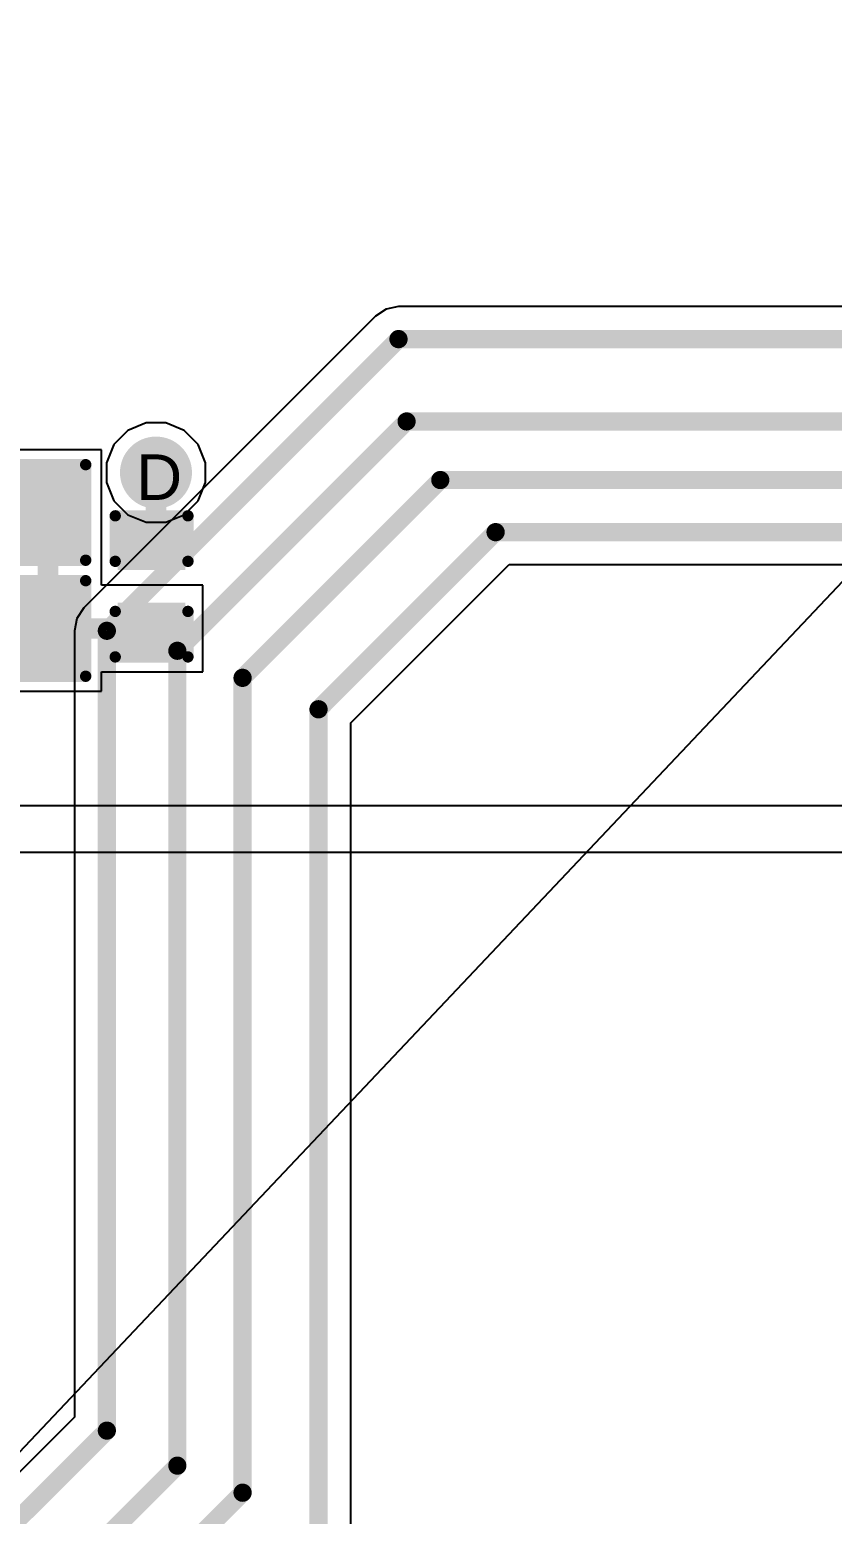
# Model space of a CAD drawing. Header units: inches. Extents: x 0 to 5032, y 0 to 5323.
# Drawn here: x 87.37 to 96.33, y 94.42 to 110.99 of the extents above; entities that cross this region are included whole.
import ezdxf

# ---------------------------------------------------------------- set-up
doc = ezdxf.new("R2010")
doc.units = ezdxf.units.IN
for name, color, linetype in [('Bottom Layer', 5, 'Continuous'), ('Bottom Solder', 6, 'Continuous'), ('Drill Drawing', 1, 'Continuous'), ('Layer 1', 16, 'Continuous'), ('Layer 2', 76, 'Continuous'), ('Top Layer', 1, 'Continuous'), ('Top Overlay', 2, 'Continuous'), ('Top Paste', 8, 'Continuous'), ('Top Solder', 216, 'Continuous'), ('Via Holes', 16, 'Continuous')]:
    doc.layers.add(name, color=color, linetype=linetype)
doc.styles.add('Arial', font='', dxfattribs={"height": 0.2})
doc.styles.get('Arial').set_extended_font_data('Arial')

# ---------------------------------------------------------------- blocks, each defined once
blk = doc.blocks.new('C___0402_146')
at = {"layer": 'Top Layer'}
for points in [[(-0.699, -0.318), (-0.699, 0.318), (-0.241, 0.318), (-0.241, -0.318)], [(0.241, -0.318), (0.241, 0.318), (0.699, 0.318), (0.699, -0.318)]]:
    blk.add_hatch(color=1, dxfattribs=at).paths.add_polyline_path(points)
at = {"layer": 'Top Paste'}
for points in [[(-0.699, -0.318), (-0.699, 0.318), (-0.241, 0.318), (-0.241, -0.318)], [(0.241, -0.318), (0.241, 0.318), (0.699, 0.318), (0.699, -0.318)]]:
    blk.add_hatch(color=8, dxfattribs=at).paths.add_polyline_path(points)
at = {"layer": 'Top Solder'}
for points in [[(-0.758, -0.377), (-0.758, 0.377), (-0.181, 0.377), (-0.181, -0.377)], [(0.181, -0.377), (0.181, 0.377), (0.758, 0.377), (0.758, -0.377)]]:
    blk.add_hatch(color=216, dxfattribs=at).paths.add_polyline_path(points)
at = {"layer": 'Top Overlay'}
for points in [[(-0.787, 0.406, 0.127, 0.127, 0), (-0.787, -0.406, 0.127, 0.127, 0)], [(-0.787, 0.406, 0.127, 0.127, 0), (-0.279, 0.406, 0.127, 0.127, 0)], [(0.279, 0.406, 0.127, 0.127, 0), (0.787, 0.406, 0.127, 0.127, 0)], [(0.787, 0.406, 0.127, 0.127, 0), (0.787, -0.406, 0.127, 0.127, 0)], [(-0.787, -0.406, 0.127, 0.127, 0), (-0.279, -0.406, 0.127, 0.127, 0)], [(0.279, -0.406, 0.127, 0.127, 0), (0.787, -0.406, 0.127, 0.127, 0)]]:
    blk.add_lwpolyline(points, format="xyseb", dxfattribs=at)
for points in [[(-0.819, 0.406, 0.0635, 0.0635, 1), (-0.756, 0.406, 0.0635, 0.0635, 1)], [(-0.819, 0.406, 0.0635, 0.0635, 1), (-0.756, 0.406, 0.0635, 0.0635, 1)], [(-0.311, 0.406, 0.0635, 0.0635, 1), (-0.248, 0.406, 0.0635, 0.0635, 1)], [(0.248, 0.406, 0.0635, 0.0635, 1), (0.311, 0.406, 0.0635, 0.0635, 1)], [(0.756, 0.406, 0.0635, 0.0635, 1), (0.819, 0.406, 0.0635, 0.0635, 1)], [(0.756, 0.406, 0.0635, 0.0635, 1), (0.819, 0.406, 0.0635, 0.0635, 1)], [(-0.819, -0.406, 0.0635, 0.0635, 1), (-0.756, -0.406, 0.0635, 0.0635, 1)], [(-0.819, -0.406, 0.0635, 0.0635, 1), (-0.756, -0.406, 0.0635, 0.0635, 1)], [(-0.311, -0.406, 0.0635, 0.0635, 1), (-0.248, -0.406, 0.0635, 0.0635, 1)], [(0.248, -0.406, 0.0635, 0.0635, 1), (0.311, -0.406, 0.0635, 0.0635, 1)], [(0.756, -0.406, 0.0635, 0.0635, 1), (0.819, -0.406, 0.0635, 0.0635, 1)], [(0.756, -0.406, 0.0635, 0.0635, 1), (0.819, -0.406, 0.0635, 0.0635, 1)]]:
    blk.add_lwpolyline(points, format="xyseb", close=True, dxfattribs=at)
blk = doc.blocks.new('R___0603_167')
at = {"layer": 'Top Layer'}
for points in [[(-0.381, 0.4445), (-0.381, -0.4445), (-1.143, -0.4445), (-1.143, 0.4445)], [(1.143, 0.4445), (1.143, -0.4445), (0.381, -0.4445), (0.381, 0.4445)]]:
    blk.add_hatch(color=1, dxfattribs=at).paths.add_polyline_path(points)
at = {"layer": 'Top Paste'}
for points in [[(-0.381, 0.4445), (-0.381, -0.4445), (-1.143, -0.4445), (-1.143, 0.4445)], [(1.143, 0.4445), (1.143, -0.4445), (0.381, -0.4445), (0.381, 0.4445)]]:
    blk.add_hatch(color=8, dxfattribs=at).paths.add_polyline_path(points)
at = {"layer": 'Top Solder'}
for points in [[(-0.2794, 0.5461), (-0.2794, -0.5461), (-1.2446, -0.5461), (-1.2446, 0.5461)], [(1.2446, 0.5461), (1.2446, -0.5461), (0.2794, -0.5461), (0.2794, 0.5461)]]:
    blk.add_hatch(color=216, dxfattribs=at).paths.add_polyline_path(points)
at = {"layer": 'Top Overlay'}
for points in [[(-1.2192, -0.5334, 0.127, 0.127, 0), (-1.2192, 0.5334, 0.127, 0.127, 0)], [(-1.2192, 0.5334, 0.127, 0.127, 0), (1.2192, 0.5334, 0.127, 0.127, 0)], [(1.2192, -0.5334, 0.127, 0.127, 0), (1.2192, 0.5334, 0.127, 0.127, 0)], [(-1.2192, -0.5334, 0.127, 0.127, 0), (1.2192, -0.5334, 0.127, 0.127, 0)]]:
    blk.add_lwpolyline(points, format="xyseb", dxfattribs=at)
for points in [[(-1.25095, 0.5334, 0.0635, 0.0635, 1), (-1.18745, 0.5334, 0.0635, 0.0635, 1)], [(-1.25095, 0.5334, 0.0635, 0.0635, 1), (-1.18745, 0.5334, 0.0635, 0.0635, 1)], [(1.18745, 0.5334, 0.0635, 0.0635, 1), (1.25095, 0.5334, 0.0635, 0.0635, 1)], [(1.18745, 0.5334, 0.0635, 0.0635, 1), (1.25095, 0.5334, 0.0635, 0.0635, 1)], [(-1.25095, -0.5334, 0.0635, 0.0635, 1), (-1.18745, -0.5334, 0.0635, 0.0635, 1)], [(-1.25095, -0.5334, 0.0635, 0.0635, 1), (-1.18745, -0.5334, 0.0635, 0.0635, 1)], [(1.18745, -0.5334, 0.0635, 0.0635, 1), (1.25095, -0.5334, 0.0635, 0.0635, 1)], [(1.18745, -0.5334, 0.0635, 0.0635, 1), (1.25095, -0.5334, 0.0635, 0.0635, 1)]]:
    blk.add_lwpolyline(points, format="xyseb", close=True, dxfattribs=at)
blk = doc.blocks.new('R___0603_168')
at = {"layer": 'Top Layer'}
for points in [[(-0.381, 0.4445), (-0.381, -0.4445), (-1.143, -0.4445), (-1.143, 0.4445)], [(1.143, 0.4445), (1.143, -0.4445), (0.381, -0.4445), (0.381, 0.4445)]]:
    blk.add_hatch(color=1, dxfattribs=at).paths.add_polyline_path(points)
at = {"layer": 'Top Paste'}
for points in [[(-0.381, 0.4445), (-0.381, -0.4445), (-1.143, -0.4445), (-1.143, 0.4445)], [(1.143, 0.4445), (1.143, -0.4445), (0.381, -0.4445), (0.381, 0.4445)]]:
    blk.add_hatch(color=8, dxfattribs=at).paths.add_polyline_path(points)
at = {"layer": 'Top Solder'}
for points in [[(-0.2794, 0.5461), (-0.2794, -0.5461), (-1.2446, -0.5461), (-1.2446, 0.5461)], [(1.2446, 0.5461), (1.2446, -0.5461), (0.2794, -0.5461), (0.2794, 0.5461)]]:
    blk.add_hatch(color=216, dxfattribs=at).paths.add_polyline_path(points)
at = {"layer": 'Top Overlay'}
for points in [[(-1.2192, 0.5334, 0.127, 0.127, 0), (-1.2192, -0.5334, 0.127, 0.127, 0)], [(1.2192, 0.5334, 0.127, 0.127, 0), (-1.2192, 0.5334, 0.127, 0.127, 0)], [(1.2192, 0.5334, 0.127, 0.127, 0), (1.2192, -0.5334, 0.127, 0.127, 0)], [(1.2192, -0.5334, 0.127, 0.127, 0), (-1.2192, -0.5334, 0.127, 0.127, 0)]]:
    blk.add_lwpolyline(points, format="xyseb", dxfattribs=at)
for points in [[(-1.25095, 0.5334, 0.0635, 0.0635, 1), (-1.18745, 0.5334, 0.0635, 0.0635, 1)], [(-1.25095, 0.5334, 0.0635, 0.0635, 1), (-1.18745, 0.5334, 0.0635, 0.0635, 1)], [(1.18745, 0.5334, 0.0635, 0.0635, 1), (1.25095, 0.5334, 0.0635, 0.0635, 1)], [(1.18745, 0.5334, 0.0635, 0.0635, 1), (1.25095, 0.5334, 0.0635, 0.0635, 1)], [(-1.25095, -0.5334, 0.0635, 0.0635, 1), (-1.18745, -0.5334, 0.0635, 0.0635, 1)], [(-1.25095, -0.5334, 0.0635, 0.0635, 1), (-1.18745, -0.5334, 0.0635, 0.0635, 1)], [(1.18745, -0.5334, 0.0635, 0.0635, 1), (1.25095, -0.5334, 0.0635, 0.0635, 1)], [(1.18745, -0.5334, 0.0635, 0.0635, 1), (1.25095, -0.5334, 0.0635, 0.0635, 1)]]:
    blk.add_lwpolyline(points, format="xyseb", close=True, dxfattribs=at)

msp = doc.modelspace()

# ---------------------------------------------------------------- hatches: boundary and pattern name
at = {"layer": 'Bottom Layer'}
h = msp.add_hatch(color=5, dxfattribs=at)
edge = h.paths.add_edge_path()
edge.add_arc((88.779, 106.049), 0.3, 0, 360)
at = {"layer": 'Bottom Solder'}
h = msp.add_hatch(color=6, dxfattribs=at)
edge = h.paths.add_edge_path()
edge.add_arc((88.779, 106.049), 0.402, 0, 360)
at = {"layer": 'Layer 1'}
h = msp.add_hatch(color=16, dxfattribs=at)
edge = h.paths.add_edge_path()
edge.add_arc((88.779, 106.049), 0.3, 0, 360)
at = {"layer": 'Layer 2'}
h = msp.add_hatch(color=76, dxfattribs=at)
edge = h.paths.add_edge_path()
edge.add_arc((88.779, 106.049), 0.3, 0, 360)
at = {"layer": 'Top Layer'}
h = msp.add_hatch(color=1, dxfattribs=at)
edge = h.paths.add_edge_path()
edge.add_arc((88.779, 106.049), 0.3, 0, 360)
at = {"layer": 'Top Solder'}
h = msp.add_hatch(color=216, dxfattribs=at)
edge = h.paths.add_edge_path()
edge.add_arc((88.779, 106.049), 0.402, 0, 360)
at = {"layer": 'Via Holes'}
h = msp.add_hatch(color=7, dxfattribs=at)
edge = h.paths.add_edge_path()
edge.add_arc((88.779, 106.049), 0.15, 0, 360)

# ---------------------------------------------------------------- linework, layer by layer
at = {"layer": 'Bottom Layer'}
for p, q in [((91.487, 107.902), (91.348, 107.874)), ((98.207, 107.902), (91.487, 107.902)), ((91.487, 107.902), (91.487, 107.902)), ((91.231, 107.796), (87.974, 104.539)), ((91.348, 107.874), (91.231, 107.796)), ((91.231, 107.796), (91.231, 107.796)), ((90.956, 103.257), (92.721, 105.022)), ((92.721, 105.022), (105.242, 105.022)), ((87.896, 104.422), (87.868, 104.283)), ((87.974, 104.539), (87.896, 104.422)), ((87.868, 104.283), (87.868, 104.283)), ((87.868, 104.283), (87.868, 95.505)), ((90.956, 94.311), (90.956, 103.257)), ((87.868, 95.505), (86.992, 94.629))]:
    msp.add_line(p, q, dxfattribs=at)
for points in [[(88.231, 104.283, 0.203, 0.203, 0), (91.487, 107.539, 0.203, 0.203, 0)], [(91.487, 107.539, 0.203, 0.203, 0), (103.411, 107.539, 0.203, 0.203, 0)], [(89.017, 104.06, 0.203, 0.203, 0), (91.578, 106.62, 0.203, 0.203, 0)], [(91.578, 106.62, 0.203, 0.203, 0), (101.931, 106.62, 0.203, 0.203, 0)], [(89.746, 103.758, 0.203, 0.203, 0), (91.954, 105.966, 0.203, 0.203, 0)], [(91.954, 105.966, 0.203, 0.203, 0), (105.837, 105.966, 0.203, 0.203, 0)], [(90.594, 103.407, 0.203, 0.203, 0), (92.571, 105.384, 0.203, 0.203, 0)], [(92.571, 105.384, 0.203, 0.203, 0), (105.392, 105.384, 0.203, 0.203, 0)], [(88.231, 95.355, 0.203, 0.203, 0), (88.231, 104.283, 0.203, 0.203, 0)], [(89.017, 94.964, 0.203, 0.203, 0), (89.017, 104.06, 0.203, 0.203, 0)], [(89.746, 94.662, 0.203, 0.203, 0), (89.746, 103.758, 0.203, 0.203, 0)], [(90.594, 94.311, 0.203, 0.203, 0), (90.594, 103.407, 0.203, 0.203, 0)], [(87.142, 94.267, 0.203, 0.203, 0), (88.231, 95.355, 0.203, 0.203, 0)], [(87.757, 93.703, 0.203, 0.203, 0), (89.017, 94.964, 0.203, 0.203, 0)], [(88.085, 93.001, 0.203, 0.203, 0), (89.746, 94.662, 0.203, 0.203, 0)]]:
    msp.add_lwpolyline(points, format="xyseb", dxfattribs=at)
for points in [[(91.436, 107.539, 0.102, 0.102, 1), (91.538, 107.539, 0.102, 0.102, 1)], [(91.436, 107.539, 0.102, 0.102, 1), (91.538, 107.539, 0.102, 0.102, 1)], [(91.527, 106.62, 0.102, 0.102, 1), (91.628, 106.62, 0.102, 0.102, 1)], [(91.527, 106.62, 0.102, 0.102, 1), (91.628, 106.62, 0.102, 0.102, 1)], [(91.903, 105.966, 0.102, 0.102, 1), (92.004, 105.966, 0.102, 0.102, 1)], [(91.903, 105.966, 0.102, 0.102, 1), (92.004, 105.966, 0.102, 0.102, 1)], [(92.52, 105.384, 0.102, 0.102, 1), (92.622, 105.384, 0.102, 0.102, 1)], [(92.52, 105.384, 0.102, 0.102, 1), (92.622, 105.384, 0.102, 0.102, 1)], [(88.18, 104.283, 0.102, 0.102, 1), (88.281, 104.283, 0.102, 0.102, 1)], [(88.18, 104.283, 0.102, 0.102, 1), (88.281, 104.283, 0.102, 0.102, 1)], [(88.967, 104.06, 0.102, 0.102, 1), (89.068, 104.06, 0.102, 0.102, 1)], [(88.967, 104.06, 0.102, 0.102, 1), (89.068, 104.06, 0.102, 0.102, 1)], [(89.695, 103.758, 0.102, 0.102, 1), (89.797, 103.758, 0.102, 0.102, 1)], [(89.695, 103.758, 0.102, 0.102, 1), (89.797, 103.758, 0.102, 0.102, 1)], [(90.543, 103.407, 0.102, 0.102, 1), (90.645, 103.407, 0.102, 0.102, 1)], [(90.543, 103.407, 0.102, 0.102, 1), (90.645, 103.407, 0.102, 0.102, 1)], [(88.18, 95.355, 0.102, 0.102, 1), (88.281, 95.355, 0.102, 0.102, 1)], [(88.18, 95.355, 0.102, 0.102, 1), (88.281, 95.355, 0.102, 0.102, 1)], [(88.967, 94.964, 0.102, 0.102, 1), (89.068, 94.964, 0.102, 0.102, 1)], [(88.967, 94.964, 0.102, 0.102, 1), (89.068, 94.964, 0.102, 0.102, 1)], [(89.695, 94.662, 0.102, 0.102, 1), (89.797, 94.662, 0.102, 0.102, 1)], [(89.695, 94.662, 0.102, 0.102, 1), (89.797, 94.662, 0.102, 0.102, 1)]]:
    msp.add_lwpolyline(points, format="xyseb", close=True, dxfattribs=at)
at = {"layer": 'Layer 2'}
for p, q in [((88.669, 106.603), (88.465, 106.518)), ((88.889, 106.603), (88.669, 106.603)), ((89.093, 106.518), (88.889, 106.603)), ((88.465, 106.518), (88.309, 106.363)), ((89.249, 106.363), (89.093, 106.518)), ((88.309, 106.363), (88.225, 106.159)), ((89.333, 106.159), (89.249, 106.363)), ((88.225, 106.159), (88.225, 105.938)), ((89.333, 105.938), (89.333, 106.159)), ((88.225, 105.938), (88.309, 105.735)), ((89.249, 105.735), (89.333, 105.938)), ((88.309, 105.735), (88.465, 105.579)), ((89.093, 105.579), (89.249, 105.735)), ((88.465, 105.579), (88.669, 105.495)), ((88.889, 105.495), (89.093, 105.579)), ((88.669, 105.495), (88.889, 105.495)), ((100.293, 102.33), (87.039, 102.33)), ((87.039, 101.812), (99.775, 101.812))]:
    msp.add_line(p, q, dxfattribs=at)
at = {"layer": 'Top Layer'}
for p, q in [((88.172, 106.303), (86.902, 106.303)), ((88.172, 104.906), (88.172, 106.303)), ((88.172, 104.791), (88.172, 104.906)), ((89.302, 104.791), (88.172, 104.791)), ((89.302, 103.826), (89.302, 104.791)), ((88.172, 103.61), (88.172, 103.826)), ((88.172, 103.826), (89.302, 103.826)), ((86.902, 103.61), (88.172, 103.61))]:
    msp.add_line(p, q, dxfattribs=at)
for points in [[(88.779, 105.249, 0.229, 0.229, 0), (88.779, 106.049, 0.229, 0.229, 0)], [(87.573, 104.309, 0.229, 0.229, 0), (87.573, 105.604, 0.229, 0.229, 0)], [(87.573, 104.309, 0.229, 0.229, 0), (88.779, 104.309, 0.229, 0.229, 0)]]:
    msp.add_lwpolyline(points, format="xyseb", dxfattribs=at)
for points in [[(88.722, 106.049, 0.114, 0.114, 1), (88.836, 106.049, 0.114, 0.114, 1)], [(87.516, 105.604, 0.114, 0.114, 1), (87.631, 105.604, 0.114, 0.114, 1)], [(88.722, 105.249, 0.114, 0.114, 1), (88.836, 105.249, 0.114, 0.114, 1)], [(87.516, 104.309, 0.114, 0.114, 1), (87.631, 104.309, 0.114, 0.114, 1)], [(87.516, 104.309, 0.114, 0.114, 1), (87.631, 104.309, 0.114, 0.114, 1)], [(88.722, 104.309, 0.114, 0.114, 1), (88.836, 104.309, 0.114, 0.114, 1)]]:
    msp.add_lwpolyline(points, format="xyseb", close=True, dxfattribs=at)
at = {"layer": 'Top Solder'}
msp.add_line((3.115, 6.162), (5032.339, 5323.237), dxfattribs=at)

# ---------------------------------------------------------------- block references
for name, p, rotation in [('R___0603_168', (86.775, 105.604), 180), ('C___0402_146', (88.73, 104.779), 90)]:
    msp.add_blockref(name, p, dxfattribs=dict(rotation=rotation))
msp.add_blockref('R___0603_167', (86.775, 104.309))

# ---------------------------------------------------------------- texts
at = {"layer": 'Drill Drawing', "style": 'Arial'}
msp.add_text('D', height=0.508, dxfattribs=at).set_placement((88.559, 105.744))

doc.saveas('drawing.dxf')
